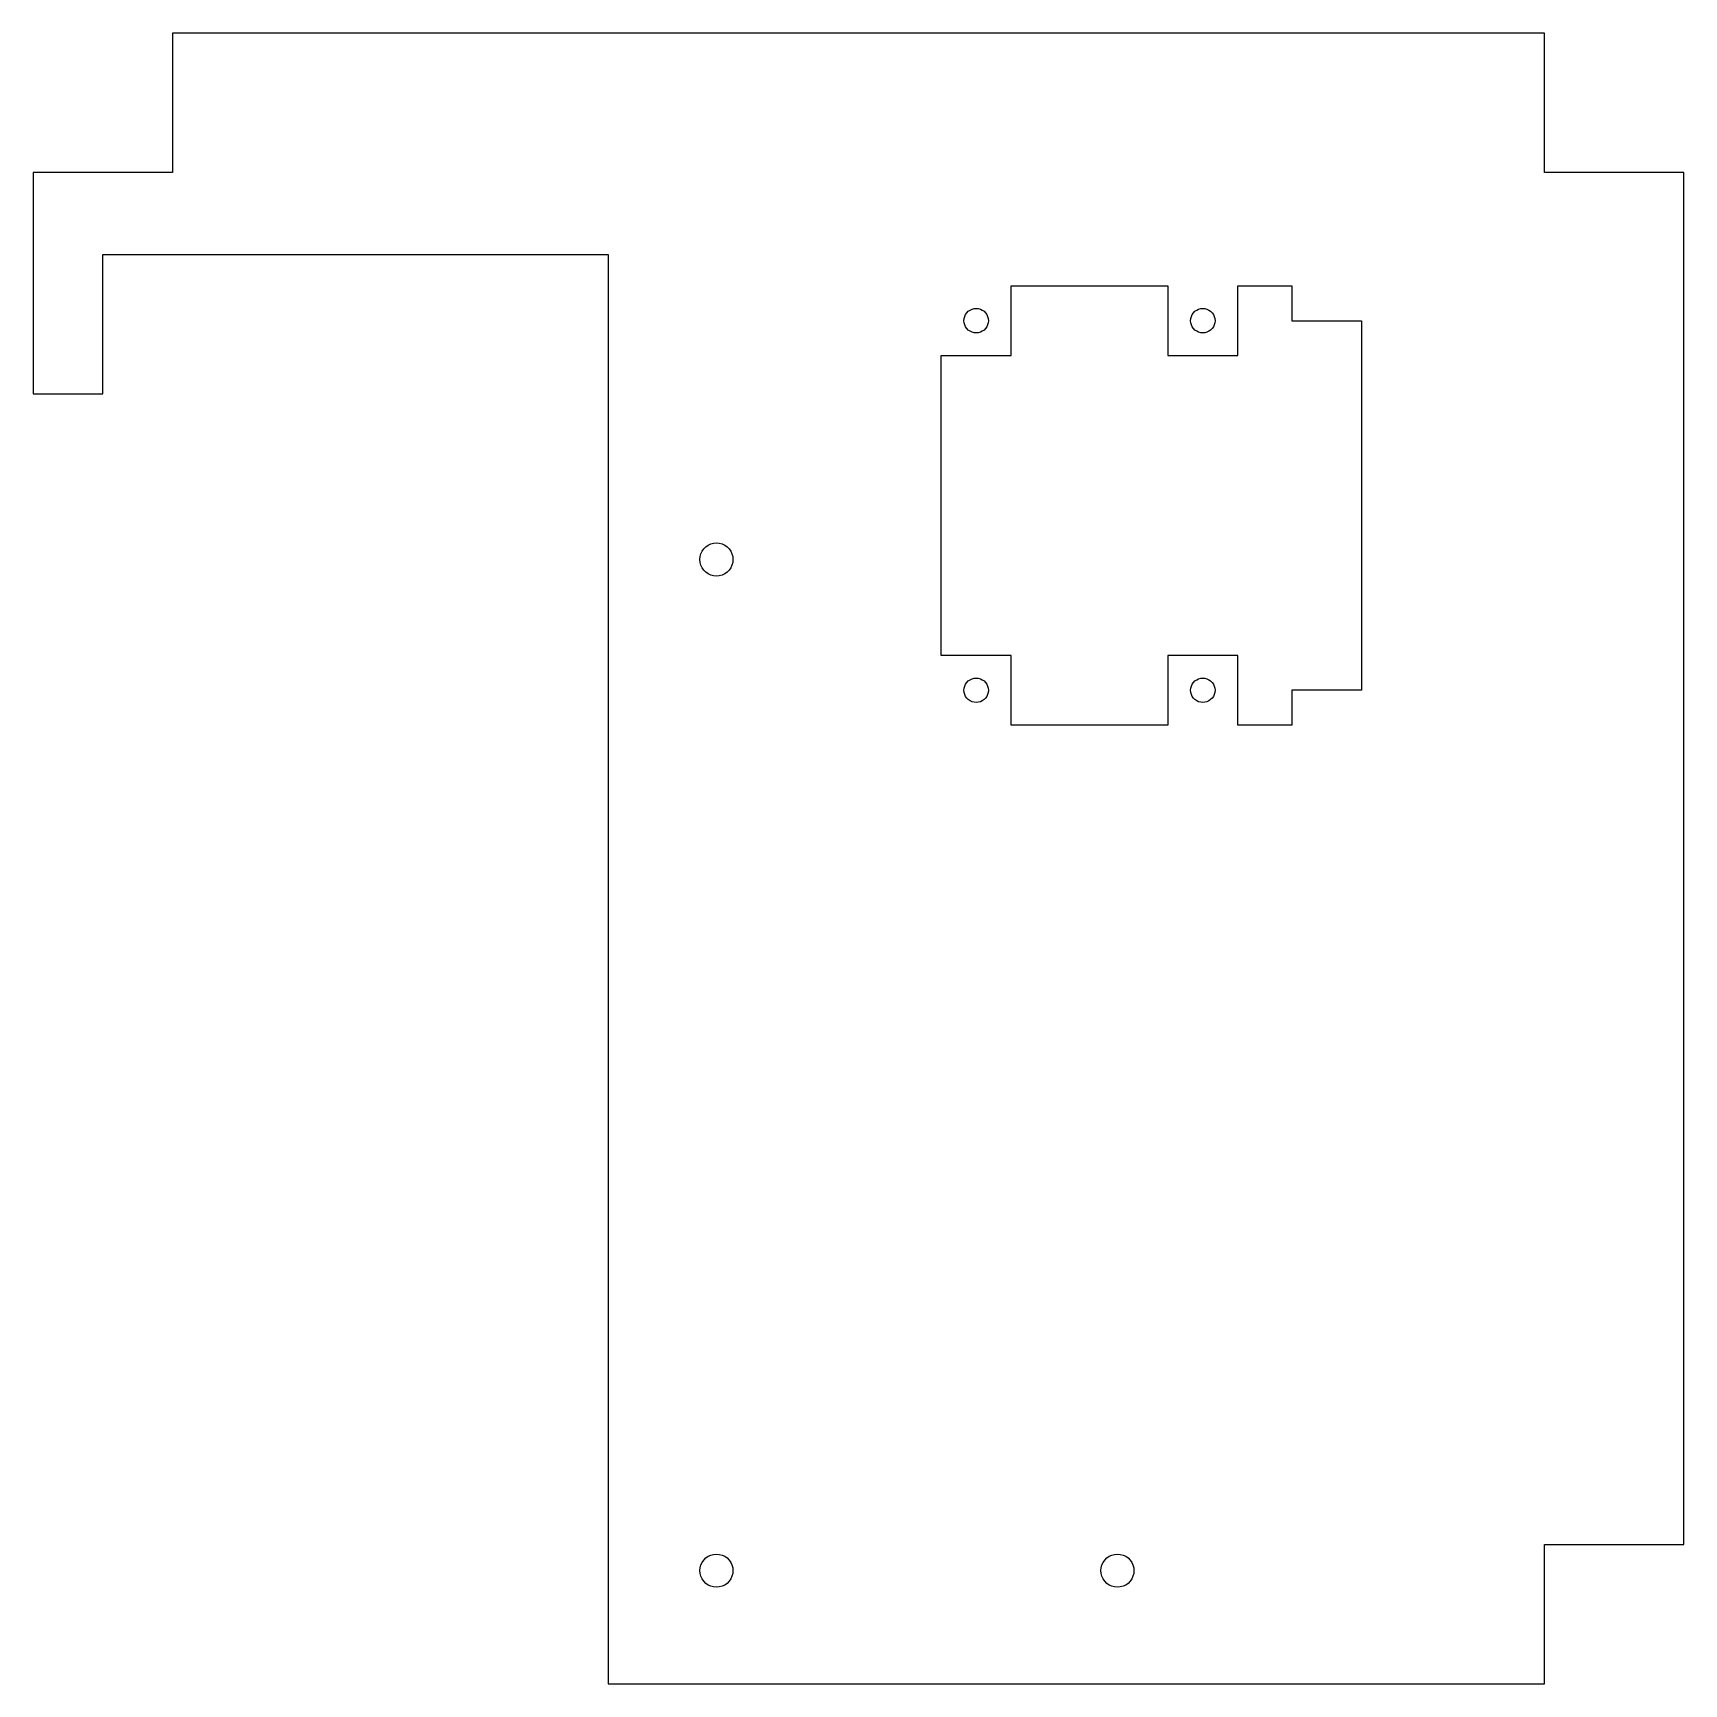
# Model space of a CAD drawing. Header units: metres. Extents: x 0 to 94.7, y 0 to 94.7.
import ezdxf

# ---------------------------------------------------------------- set-up
doc = ezdxf.new("R2010")
doc.units = ezdxf.units.M

msp = doc.modelspace()

# ---------------------------------------------------------------- linework, layer by layer
for p, q in [((86.7, 94.7), (8, 94.7)), ((8, 94.7), (8, 86.7)), ((86.7, 86.7), (86.7, 94.7)), ((8, 86.7), (0, 86.7)), ((0, 86.7), (0, 74)), ((94.7, 86.7), (86.7, 86.7)), ((94.7, 8), (94.7, 86.7)), ((4, 74), (4, 82)), ((4, 82), (33, 82)), ((33, 82), (33, 0)), ((56.1, 76.2), (56.1, 80.2)), ((56.1, 80.2), (65.1, 80.2)), ((65.1, 80.2), (65.1, 76.2)), ((69.1, 76.2), (69.1, 80.2)), ((69.1, 80.2), (72.2, 80.2)), ((72.2, 80.2), (72.2, 78.2)), ((53.4938, 78.55), (53.5638, 78.6499)), ((53.5638, 78.6499), (53.65, 78.7362)), ((53.65, 78.7362), (53.75, 78.8062)), ((53.75, 78.8062), (53.8606, 78.8578)), ((53.8606, 78.8578), (53.9784, 78.8894)), ((53.9784, 78.8894), (54.1, 78.9)), ((54.1, 78.9), (54.2215, 78.8894)), ((54.2215, 78.8894), (54.3394, 78.8578)), ((54.3394, 78.8578), (54.45, 78.8062)), ((54.45, 78.8062), (54.5499, 78.7362)), ((54.5499, 78.7362), (54.6362, 78.6499)), ((54.6362, 78.6499), (54.7062, 78.55)), ((66.4938, 78.55), (66.5638, 78.6499)), ((66.5638, 78.6499), (66.65, 78.7362)), ((66.65, 78.7362), (66.75, 78.8062)), ((66.75, 78.8062), (66.8606, 78.8578)), ((66.8606, 78.8578), (66.9784, 78.8894)), ((66.9784, 78.8894), (67.1, 78.9)), ((67.1, 78.9), (67.2215, 78.8894)), ((67.2215, 78.8894), (67.3394, 78.8578)), ((67.3394, 78.8578), (67.45, 78.8062)), ((67.45, 78.8062), (67.5499, 78.7362)), ((67.5499, 78.7362), (67.6362, 78.6499)), ((67.6362, 78.6499), (67.7062, 78.55)), ((53.4, 78.2), (53.4106, 78.3215)), ((53.4106, 78.0784), (53.4, 78.2)), ((53.4106, 78.3215), (53.4422, 78.4394)), ((53.4422, 77.9606), (53.4106, 78.0784)), ((53.4422, 78.4394), (53.4938, 78.55)), ((53.4938, 77.85), (53.4422, 77.9606)), ((53.5638, 77.75), (53.4938, 77.85)), ((53.65, 77.6638), (53.5638, 77.75)), ((53.75, 77.5938), (53.65, 77.6638)), ((54.5499, 77.6638), (54.45, 77.5938)), ((54.6362, 77.75), (54.5499, 77.6638)), ((54.7062, 77.85), (54.6362, 77.75)), ((54.7062, 78.55), (54.7578, 78.4394)), ((54.7578, 77.9606), (54.7062, 77.85)), ((54.7578, 78.4394), (54.7894, 78.3215)), ((54.7894, 78.0784), (54.7578, 77.9606)), ((54.7894, 78.3215), (54.8, 78.2)), ((54.8, 78.2), (54.7894, 78.0784)), ((66.4, 78.2), (66.4106, 78.3215)), ((66.4106, 78.0784), (66.4, 78.2)), ((66.4106, 78.3215), (66.4422, 78.4394)), ((66.4422, 77.9606), (66.4106, 78.0784)), ((66.4422, 78.4394), (66.4938, 78.55)), ((66.4938, 77.85), (66.4422, 77.9606)), ((66.5638, 77.75), (66.4938, 77.85)), ((66.65, 77.6638), (66.5638, 77.75)), ((66.75, 77.5938), (66.65, 77.6638)), ((67.5499, 77.6638), (67.45, 77.5938)), ((67.6362, 77.75), (67.5499, 77.6638)), ((67.7062, 77.85), (67.6362, 77.75)), ((67.7062, 78.55), (67.7578, 78.4394)), ((67.7578, 77.9606), (67.7062, 77.85)), ((67.7578, 78.4394), (67.7894, 78.3215)), ((67.7894, 78.0784), (67.7578, 77.9606)), ((67.7894, 78.3215), (67.8, 78.2)), ((67.8, 78.2), (67.7894, 78.0784)), ((72.2, 78.2), (76.2, 78.2)), ((76.2, 78.2), (76.2, 57)), ((53.8606, 77.5422), (53.75, 77.5938)), ((53.9784, 77.5106), (53.8606, 77.5422)), ((54.1, 77.5), (53.9784, 77.5106)), ((54.2215, 77.5106), (54.1, 77.5)), ((54.3394, 77.5422), (54.2215, 77.5106)), ((54.45, 77.5938), (54.3394, 77.5422)), ((66.8606, 77.5422), (66.75, 77.5938)), ((66.9784, 77.5106), (66.8606, 77.5422)), ((67.1, 77.5), (66.9784, 77.5106)), ((67.2215, 77.5106), (67.1, 77.5)), ((67.3394, 77.5422), (67.2215, 77.5106)), ((67.45, 77.5938), (67.3394, 77.5422)), ((52.1, 59), (52.1, 76.2)), ((52.1, 76.2), (56.1, 76.2)), ((65.1, 76.2), (69.1, 76.2)), ((0, 74), (4, 74)), ((38.725, 65.3227), (38.8751, 65.3927)), ((38.8751, 65.3927), (39.035, 65.4356)), ((39.035, 65.4356), (39.2, 65.45)), ((39.2, 65.45), (39.365, 65.4356)), ((39.365, 65.4356), (39.5249, 65.3927)), ((39.5249, 65.3927), (39.675, 65.3227)), ((38.25, 64.5), (38.2644, 64.665)), ((38.2644, 64.335), (38.25, 64.5)), ((38.2644, 64.665), (38.3073, 64.8249)), ((38.3073, 64.8249), (38.3773, 64.975)), ((38.3773, 64.975), (38.4723, 65.1106)), ((38.4723, 65.1106), (38.5893, 65.2277)), ((38.5893, 65.2277), (38.725, 65.3227)), ((39.675, 65.3227), (39.8106, 65.2277)), ((39.8106, 65.2277), (39.9277, 65.1106)), ((39.9277, 65.1106), (40.0227, 64.975)), ((40.0227, 64.975), (40.0927, 64.8249)), ((40.0927, 64.8249), (40.1356, 64.665)), ((40.1356, 64.665), (40.15, 64.5)), ((40.15, 64.5), (40.1356, 64.335)), ((38.3073, 64.1751), (38.2644, 64.335)), ((38.3773, 64.025), (38.3073, 64.1751)), ((38.4723, 63.8893), (38.3773, 64.025)), ((38.5893, 63.7722), (38.4723, 63.8893)), ((38.725, 63.6773), (38.5893, 63.7722)), ((38.8751, 63.6073), (38.725, 63.6773)), ((39.035, 63.5644), (38.8751, 63.6073)), ((39.2, 63.55), (39.035, 63.5644)), ((39.365, 63.5644), (39.2, 63.55)), ((39.5249, 63.6073), (39.365, 63.5644)), ((39.675, 63.6773), (39.5249, 63.6073)), ((39.8106, 63.7722), (39.675, 63.6773)), ((39.9277, 63.8893), (39.8106, 63.7722)), ((40.0227, 64.025), (39.9277, 63.8893)), ((40.0927, 64.1751), (40.0227, 64.025)), ((40.1356, 64.335), (40.0927, 64.1751)), ((56.1, 59), (52.1, 59)), ((56.1, 55), (56.1, 59)), ((69.1, 59), (65.1, 59)), ((65.1, 59), (65.1, 55)), ((69.1, 55), (69.1, 59)), ((53.4, 57), (53.4106, 57.1216)), ((53.4106, 56.8784), (53.4, 57)), ((53.4106, 57.1216), (53.4422, 57.2394)), ((53.4422, 56.7606), (53.4106, 56.8784)), ((53.4422, 57.2394), (53.4938, 57.35)), ((53.4938, 57.35), (53.5638, 57.45)), ((53.5638, 57.45), (53.65, 57.5362)), ((53.65, 57.5362), (53.75, 57.6062)), ((53.75, 57.6062), (53.8606, 57.6578)), ((53.8606, 57.6578), (53.9784, 57.6894)), ((53.9784, 57.6894), (54.1, 57.7)), ((54.1, 57.7), (54.2215, 57.6894)), ((54.2215, 57.6894), (54.3394, 57.6578)), ((54.3394, 57.6578), (54.45, 57.6062)), ((54.45, 57.6062), (54.5499, 57.5362)), ((54.5499, 57.5362), (54.6362, 57.45)), ((54.6362, 57.45), (54.7062, 57.35)), ((54.7062, 57.35), (54.7578, 57.2394)), ((54.7578, 57.2394), (54.7894, 57.1216)), ((54.7894, 56.8784), (54.7578, 56.7606)), ((54.7894, 57.1216), (54.8, 57)), ((54.8, 57), (54.7894, 56.8784)), ((66.4, 57), (66.4106, 57.1216)), ((66.4106, 56.8784), (66.4, 57)), ((66.4106, 57.1216), (66.4422, 57.2394)), ((66.4422, 56.7606), (66.4106, 56.8784)), ((66.4422, 57.2394), (66.4938, 57.35)), ((66.4938, 57.35), (66.5638, 57.45)), ((66.5638, 57.45), (66.65, 57.5362)), ((66.65, 57.5362), (66.75, 57.6062)), ((66.75, 57.6062), (66.8606, 57.6578)), ((66.8606, 57.6578), (66.9784, 57.6894)), ((66.9784, 57.6894), (67.1, 57.7)), ((67.1, 57.7), (67.2215, 57.6894)), ((67.2215, 57.6894), (67.3394, 57.6578)), ((67.3394, 57.6578), (67.45, 57.6062)), ((67.45, 57.6062), (67.5499, 57.5362)), ((67.5499, 57.5362), (67.6362, 57.45)), ((67.6362, 57.45), (67.7062, 57.35)), ((67.7062, 57.35), (67.7578, 57.2394)), ((67.7578, 57.2394), (67.7894, 57.1216)), ((67.7894, 56.8784), (67.7578, 56.7606)), ((67.7894, 57.1216), (67.8, 57)), ((67.8, 57), (67.7894, 56.8784)), ((76.2, 57), (72.2, 57)), ((72.2, 57), (72.2, 55)), ((53.4938, 56.65), (53.4422, 56.7606)), ((53.5638, 56.55), (53.4938, 56.65)), ((53.65, 56.4638), (53.5638, 56.55)), ((53.75, 56.3938), (53.65, 56.4638)), ((53.8606, 56.3422), (53.75, 56.3938)), ((53.9784, 56.3106), (53.8606, 56.3422)), ((54.1, 56.3), (53.9784, 56.3106)), ((54.2215, 56.3106), (54.1, 56.3)), ((54.3394, 56.3422), (54.2215, 56.3106)), ((54.45, 56.3938), (54.3394, 56.3422)), ((54.5499, 56.4638), (54.45, 56.3938)), ((54.6362, 56.55), (54.5499, 56.4638)), ((54.7062, 56.65), (54.6362, 56.55)), ((54.7578, 56.7606), (54.7062, 56.65)), ((66.4938, 56.65), (66.4422, 56.7606)), ((66.5638, 56.55), (66.4938, 56.65)), ((66.65, 56.4638), (66.5638, 56.55)), ((66.75, 56.3938), (66.65, 56.4638)), ((66.8606, 56.3422), (66.75, 56.3938)), ((66.9784, 56.3106), (66.8606, 56.3422)), ((67.1, 56.3), (66.9784, 56.3106)), ((67.2215, 56.3106), (67.1, 56.3)), ((67.3394, 56.3422), (67.2215, 56.3106)), ((67.45, 56.3938), (67.3394, 56.3422)), ((67.5499, 56.4638), (67.45, 56.3938)), ((67.6362, 56.55), (67.5499, 56.4638)), ((67.7062, 56.65), (67.6362, 56.55)), ((67.7578, 56.7606), (67.7062, 56.65)), ((65.1, 55), (56.1, 55)), ((72.2, 55), (69.1, 55)), ((86.7, 8), (94.7, 8)), ((86.7, 0), (86.7, 8)), ((38.25, 6.5), (38.2644, 6.66496)), ((38.2644, 6.66496), (38.3073, 6.82491)), ((38.3073, 6.82491), (38.3773, 6.97499)), ((38.3773, 6.97499), (38.4723, 7.11064)), ((38.4723, 7.11064), (38.5893, 7.22774)), ((38.5893, 7.22774), (38.725, 7.32272)), ((38.725, 7.32272), (38.8751, 7.3927)), ((38.8751, 7.3927), (39.035, 7.43556)), ((39.035, 7.43556), (39.2, 7.45)), ((39.2, 7.45), (39.365, 7.43556)), ((39.365, 7.43556), (39.5249, 7.3927)), ((39.5249, 7.3927), (39.675, 7.32272)), ((39.675, 7.32272), (39.8106, 7.22774)), ((39.8106, 7.22774), (39.9277, 7.11064)), ((39.9277, 7.11064), (40.0227, 6.97499)), ((40.0227, 6.97499), (40.0927, 6.82491)), ((40.0927, 6.82491), (40.1356, 6.66496)), ((40.1356, 6.66496), (40.15, 6.5)), ((61.25, 6.5), (61.2644, 6.66496)), ((61.2644, 6.66496), (61.3073, 6.82491)), ((61.3073, 6.82491), (61.3773, 6.97499)), ((61.3773, 6.97499), (61.4723, 7.11064)), ((61.4723, 7.11064), (61.5893, 7.22774)), ((61.5893, 7.22774), (61.725, 7.32272)), ((61.725, 7.32272), (61.8751, 7.3927)), ((61.8751, 7.3927), (62.035, 7.43556)), ((62.035, 7.43556), (62.2, 7.45)), ((62.2, 7.45), (62.365, 7.43556)), ((62.365, 7.43556), (62.5249, 7.3927)), ((62.5249, 7.3927), (62.675, 7.32272)), ((62.675, 7.32272), (62.8106, 7.22774)), ((62.8106, 7.22774), (62.9277, 7.11064)), ((62.9277, 7.11064), (63.0227, 6.97499)), ((63.0227, 6.97499), (63.0927, 6.82491)), ((63.0927, 6.82491), (63.1356, 6.66496)), ((63.1356, 6.66496), (63.15, 6.5)), ((38.2644, 6.33502), (38.25, 6.5)), ((38.3073, 6.17508), (38.2644, 6.33502)), ((38.3773, 6.02499), (38.3073, 6.17508)), ((38.4723, 5.88934), (38.3773, 6.02499)), ((38.5893, 5.77225), (38.4723, 5.88934)), ((38.725, 5.67726), (38.5893, 5.77225)), ((39.8106, 5.77225), (39.675, 5.67726)), ((39.9277, 5.88934), (39.8106, 5.77225)), ((40.0227, 6.02499), (39.9277, 5.88934)), ((40.0927, 6.17508), (40.0227, 6.02499)), ((40.1356, 6.33502), (40.0927, 6.17508)), ((40.15, 6.5), (40.1356, 6.33502)), ((61.2644, 6.33502), (61.25, 6.5)), ((61.3073, 6.17508), (61.2644, 6.33502)), ((61.3773, 6.02499), (61.3073, 6.17508)), ((61.4723, 5.88934), (61.3773, 6.02499)), ((61.5893, 5.77225), (61.4723, 5.88934)), ((61.725, 5.67726), (61.5893, 5.77225)), ((62.8106, 5.77225), (62.675, 5.67726)), ((62.9277, 5.88934), (62.8106, 5.77225)), ((63.0227, 6.02499), (62.9277, 5.88934)), ((63.0927, 6.17508), (63.0227, 6.02499)), ((63.1356, 6.33502), (63.0927, 6.17508)), ((63.15, 6.5), (63.1356, 6.33502)), ((38.8751, 5.60728), (38.725, 5.67726)), ((39.035, 5.56442), (38.8751, 5.60728)), ((39.2, 5.54999), (39.035, 5.56442)), ((39.365, 5.56442), (39.2, 5.54999)), ((39.5249, 5.60728), (39.365, 5.56442)), ((39.675, 5.67726), (39.5249, 5.60728)), ((61.8751, 5.60728), (61.725, 5.67726)), ((62.035, 5.56442), (61.8751, 5.60728)), ((62.2, 5.54999), (62.035, 5.56442)), ((62.365, 5.56442), (62.2, 5.54999)), ((62.5249, 5.60728), (62.365, 5.56442)), ((62.675, 5.67726), (62.5249, 5.60728)), ((33, 0), (86.7, 0))]:
    msp.add_line(p, q)

doc.saveas('drawing.dxf')
